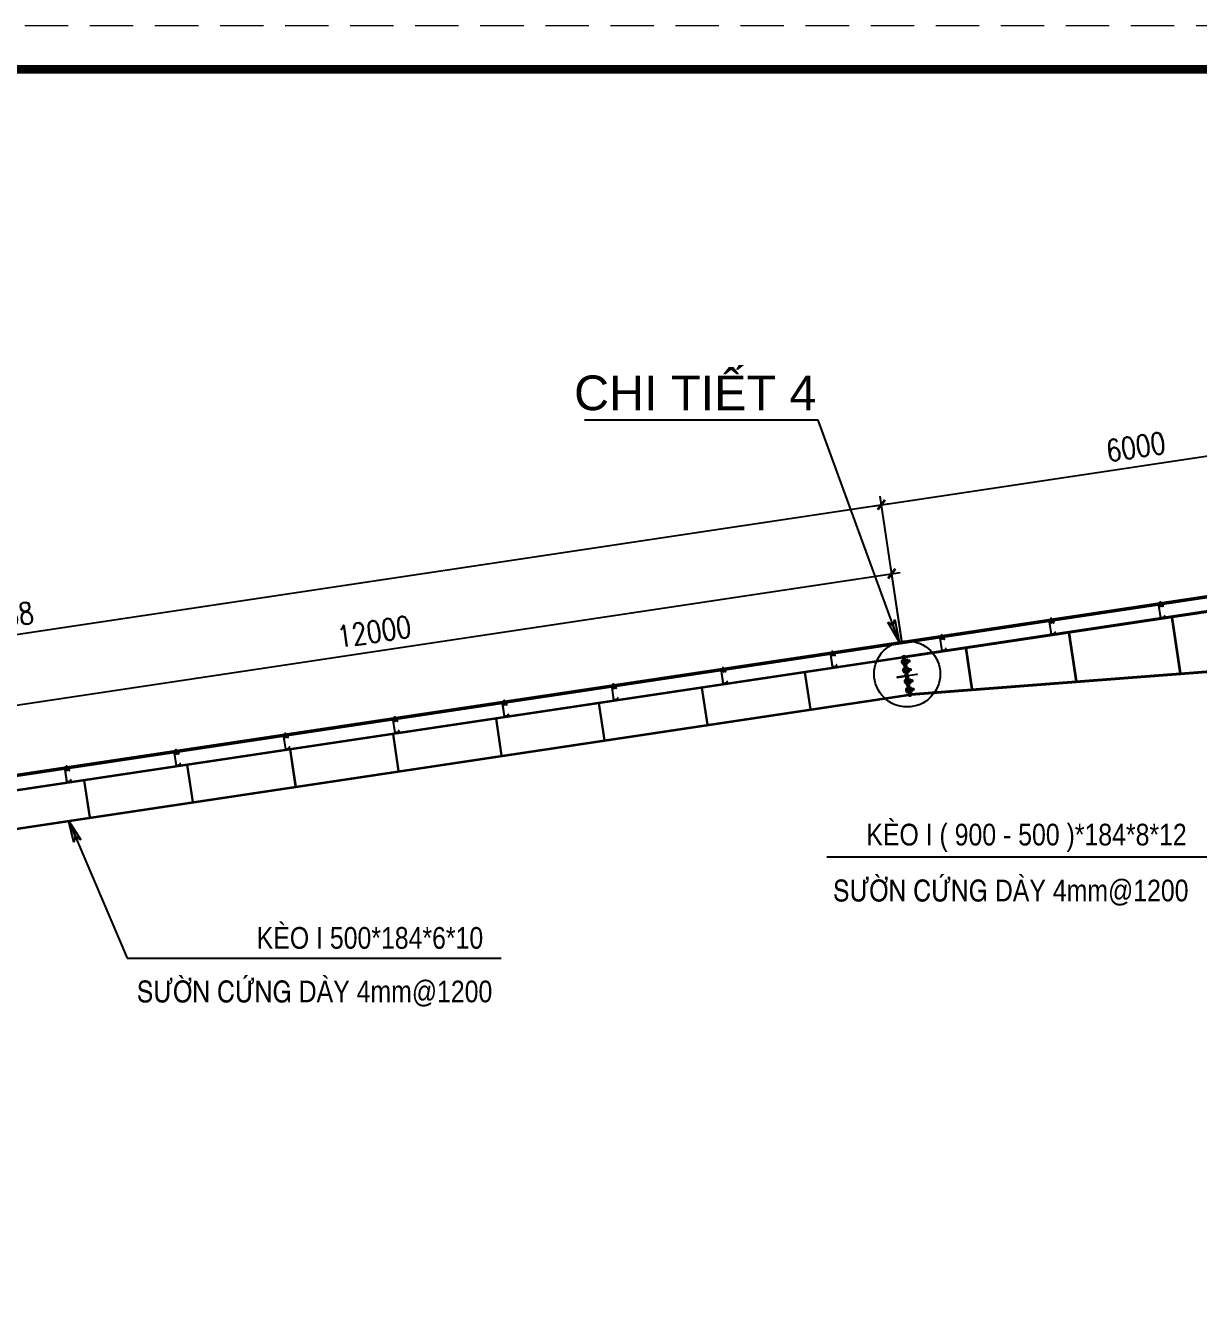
# Model space of a CAD drawing. Header units: inches. Extents: x 651127 to 1529722, y 768575 to 1021311.
# Drawn here: x 1023215 to 1036729, y 876067 to 890941 of the extents above; entities that cross this region are included whole.
import ezdxf
from ezdxf.enums import TextEntityAlignment as Align

# ---------------------------------------------------------------- set-up
doc = ezdxf.new("R2010")
doc.units = ezdxf.units.IN
doc.header["$LTSCALE"] = 1000
doc.header["$MEASUREMENT"] = 0
doc.linetypes.add('CENTER2', pattern=[1.125, 0.75, -0.125, 0.125, -0.125])
doc.linetypes.add('HIDDEN', pattern=[0.375, 0.25, -0.125])
doc.layers.get('DEFPOINTS').update_dxf_attribs({"color": 8, "lineweight": 9})
for name, color, linetype in [('DWGshare.com_1', 7, 'Continuous'), ('DWGshare.com_10', 7, 'Continuous'), ('DWGshare.com_12', 51, 'Continuous'), ('DWGshare.com_14', 7, 'Continuous'), ('DWGshare.com_19', 136, 'Continuous'), ('DWGshare.com_2', 147, 'Continuous'), ('DWGshare.com_32', 253, 'Continuous'), ('DWGshare.com_34', 1, 'Continuous'), ('DWGshare.com_35', 9, 'Continuous'), ('DWGshare.com_39', 143, 'Continuous')]:
    doc.layers.add(name, color=color, linetype=linetype)
doc.layers.add('DWGshare.com_20', color=115, linetype='Continuous', lineweight=20)
doc.styles.add('DWGshare.com_1', font='VHELVCN.TTF')
doc.styles.add('DWGshare.com_4', font='romans.shx', dxfattribs={"width": 0.8})
doc.styles.add('DWGshare.com_6', font='VHELVEN.TTF')
doc.dimstyles.new('DWGshare.com_1', dxfattribs={"dimscale": 100, "dimtxt": 2.5, "dimasz": 1, "dimexe": 1, "dimexo": 1.5, "dimgap": 1, "dimtad": 1, "dimdec": 0, "dimzin": 0, "dimdsep": 46, "dimtxsty": 'DWGshare.com_4', "dimblk": 'DWGshare.com_1', "dimcen": 1.5, "dimdle": 1, "dimclrd": 256, "dimclre": 256, "dimclrt": 7, "dimadec": 0, "dimazin": 0, "dimtfac": 1, "dimtdec": 0, "dimtix": 1, "dimtmove": 2, "dimatfit": 3, "dimfxl": 1, "dimtolj": 1, "dimtzin": 0, "dimarcsym": 0})
doc.dimstyles.new('DWGshare.com_4', dxfattribs={"dimscale": 100, "dimtxt": 2.5, "dimasz": 2, "dimexe": 1, "dimexo": 1.5, "dimgap": 1, "dimtad": 1, "dimdec": 0, "dimlfac": 0.5, "dimzin": 0, "dimdsep": 46, "dimtxsty": 'DWGshare.com_4', "dimblk": 'DWGshare.com_6', "dimcen": 1.5, "dimdle": 1, "dimclrd": 256, "dimclre": 256, "dimclrt": 7, "dimadec": 0, "dimazin": 0, "dimtfac": 1, "dimtdec": 0, "dimtix": 1, "dimtmove": 2, "dimatfit": 3, "dimldrblk": 'DWGshare.com_6', "dimfxl": 1, "dimtolj": 1, "dimtzin": 0, "dimarcsym": 0})

# ---------------------------------------------------------------- blocks, each defined once
blk = doc.blocks.new('DWGshare.com_6')
at = {"linetype": 'CENTER2'}
blk.add_hatch(color=256, dxfattribs=at).paths.add_polyline_path([(-1.296, 0.216), (-1, 0), (-1.296, -0.216), (0, 0)])
blk.add_line((0, 0), (-1, 0), dxfattribs=at)
blk.add_lwpolyline([(-1.296, 0.216), (0, 0), (-1.296, -0.216), (-1, 0), (-1.296, 0.216)], dxfattribs=at)
blk = doc.blocks.new('DWGshare.com_1')
at = {"color": 0, "linetype": 'ByBlock', "const_width": 0.3}
blk.add_lwpolyline([(-0.5, -0.5), (0.5, 0.5)], dxfattribs=at)
blk = doc.blocks.new('*D238')
at = {"layer": 'DEFPOINTS', "color": 0, "transparency": 16777216}
for p in [(1033076, 885420), (1033339, 883671), (1013008, 880621)]:
    blk.add_point(p, dxfattribs=at)
at = {"layer": 'DWGshare.com_2', "lineweight": -2, "transparency": 16777216}
for p, q in [((1033317, 883819), (1033062, 885519)), ((1012647, 882356), (1033175, 885435)), ((1012986, 880769), (1012731, 882470))]:
    blk.add_line(p, q, dxfattribs=at)
at = {"layer": 'DWGshare.com_2', "lineweight": -2, "transparency": 16777216, "xscale": 100, "yscale": 100, "zscale": 100}
for p, rotation in [((1033076, 885420), 8.530765609948356), ((1012746, 882371), 188.5307656099484)]:
    blk.add_blockref('DWGshare.com_1', p, dxfattribs=dict(at, rotation=rotation))
at = {"layer": 'DWGshare.com_2', "color": 7, "transparency": 16777216, "insert": (1022878, 884118), "char_height": 250, "attachment_point": 5, "rotation": 8.5308, "style": 'DWGshare.com_4'}
blk.add_mtext('\\A1;20558', dxfattribs=at)
blk = doc.blocks.new('*D265')
at = {"layer": 'DEFPOINTS', "color": 0, "transparency": 16777216}
for p in [(1039010, 886310), (1039273, 884561), (1033339, 883671)]:
    blk.add_point(p, dxfattribs=at)
at = {"layer": 'DWGshare.com_19', "lineweight": -2, "transparency": 16777216}
for p, q in [((1039250, 884709), (1038995, 886409)), ((1032978, 885405), (1039109, 886325)), ((1033317, 883819), (1033062, 885519))]:
    blk.add_line(p, q, dxfattribs=at)
at = {"layer": 'DWGshare.com_19', "lineweight": -2, "transparency": 16777216, "xscale": 100, "yscale": 100, "zscale": 100}
for p, rotation in [((1039010, 886310), 8.530765609948459), ((1033076, 885420), 188.5307656099484)]:
    blk.add_blockref('DWGshare.com_1', p, dxfattribs=dict(at, rotation=rotation))
at = {"layer": 'DWGshare.com_19', "color": 7, "transparency": 16777216, "insert": (1036010, 886088), "char_height": 250, "attachment_point": 5, "rotation": 8.5308, "style": 'DWGshare.com_4'}
blk.add_mtext('\\A1;6000', dxfattribs=at)
blk = doc.blocks.new('*D264')
at = {"layer": 'DEFPOINTS', "color": 0, "transparency": 16777216}
for p in [(1033196, 884626), (1033337, 883681), (1021449, 882039)]:
    blk.add_point(p, dxfattribs=at)
at = {"layer": 'DWGshare.com_2', "lineweight": -2, "transparency": 16777216}
for p, q in [((1033315, 883829), (1033181, 884725)), ((1021229, 882831), (1033294, 884641)), ((1021427, 882187), (1021314, 882945))]:
    blk.add_line(p, q, dxfattribs=at)
at = {"layer": 'DWGshare.com_2', "lineweight": -2, "transparency": 16777216, "xscale": 100, "yscale": 100, "zscale": 100}
for p, rotation in [((1033196, 884626), 8.53076561066674), ((1021328, 882846), 188.5307656106667)]:
    blk.add_blockref('DWGshare.com_1', p, dxfattribs=dict(at, rotation=rotation))
at = {"layer": 'DWGshare.com_2', "color": 7, "transparency": 16777216, "insert": (1027229, 883958), "char_height": 250, "attachment_point": 5, "rotation": 8.5308, "style": 'DWGshare.com_4'}
blk.add_mtext('\\A1;12000', dxfattribs=at)

msp = doc.modelspace()

# ---------------------------------------------------------------- linework, layer by layer
at = {"layer": 'DEFPOINTS', "linetype": 'HIDDEN', "ltscale": 2}
msp.add_lwpolyline([(1000353.7, 831540.9), (1084453.7, 831540.9), (1084453.7, 890940.9), (1000353.7, 890940.9)], close=True, dxfattribs=at)
at = {"layer": 'DWGshare.com_1', "const_width": 100}
msp.add_lwpolyline([(1002353.7, 832040.9), (1083953.7, 832040.9), (1083953.7, 890440.9), (1002353.7, 890440.9)], close=True, dxfattribs=at)
at = {"layer": 'DWGshare.com_12'}
for p, q in [((1039272.5, 884560.7), (1033352.7, 883672.7)), ((1039272.5, 884548.6), (1033354.5, 883660.9)), ((1036520.3, 883476.8), (1036423.6, 884121.2)), ((1036528.3, 883477.4), (1036431.5, 884122.4)), ((1035320.7, 883384.7), (1035236.9, 883943.2)), ((1035328.7, 883385.4), (1035244.8, 883944.4)), ((1021485.5, 881892.7), (1033325, 883668.6)), ((1021487, 881882.8), (1033326.5, 883658.7)), ((1033323.6, 883678.5), (1033351.3, 883682.6)), ((1033393.3, 883213.7), (1033323.6, 883678.5)), ((1033407.1, 883215.8), (1033337.4, 883680.6)), ((1033421, 883217.8), (1033351.3, 883682.6)), ((1038927.5, 883661.5), (1033417.8, 883238.7)), ((1034121, 883292.7), (1034050.2, 883765.2)), ((1034129, 883293.3), (1034058.1, 883766.4)), ((1038927.5, 883649.5), (1033419.6, 883226.9)), ((1032191.2, 883488.4), (1032255, 883063.2)), ((1032195.2, 883489), (1032259, 883063.8)), ((1021550.8, 881457.5), (1033390.3, 883233.5)), ((1021552.3, 881447.6), (1033391.8, 883223.6)), ((1031004.5, 883310.4), (1031068.3, 882885.2)), ((1031008.5, 883311), (1031072.2, 882885.7)), ((1033393.3, 883213.7), (1033421, 883217.8)), ((1029817.8, 883132.4), (1029881.6, 882707.1)), ((1029821.7, 883133), (1029885.5, 882707.7)), ((1028631.1, 882954.4), (1028694.8, 882529.1)), ((1028635, 882955), (1028698.8, 882529.7)), ((1027444.3, 882776.4), (1027508.1, 882351.1)), ((1027448.3, 882777), (1027512.1, 882351.7)), ((1026257.6, 882598.4), (1026321.4, 882173.1)), ((1026261.6, 882599), (1026325.4, 882173.7)), ((1025070.9, 882420.4), (1025134.7, 881995.1)), ((1025074.8, 882420.9), (1025138.6, 881995.7)), ((1023884.2, 882242.3), (1023948, 881817.1)), ((1023888.1, 882242.9), (1023951.9, 881817.7))]:
    msp.add_line(p, q, dxfattribs=at)
for points in [[(1033358, 883449), (1033259.1, 883434.2), (1033260, 883428.3), (1033358.9, 883443.1)], [(1033385.7, 883453.2), (1033484.6, 883468), (1033485.4, 883462.1), (1033386.6, 883447.3)]]:
    msp.add_lwpolyline(points, close=True, dxfattribs=at)
at = {"layer": 'DWGshare.com_20'}
for p, q in [((1033413, 883621.1), (1033300.5, 883604.2)), ((1033315.6, 883587.7), (1033310, 883624.4)), ((1033314.6, 883630.6), (1033328.2, 883632.7)), ((1033427.8, 883522.2), (1033315.3, 883505.3)), ((1033375.6, 883627.6), (1033316.4, 883618.8)), ((1033379.2, 883603.9), (1033320, 883595)), ((1033335.3, 883585.2), (1033321.8, 883583.2)), ((1033330.4, 883488.8), (1033324.9, 883525.5)), ((1033329.5, 883639), (1033327.3, 883638.7)), ((1033327.3, 883638.7), (1033336.2, 883579.2)), ((1033338.4, 883579.5), (1033329.5, 883639)), ((1033329.5, 883531.7), (1033343.1, 883533.8)), ((1033390.4, 883528.7), (1033331.2, 883519.9)), ((1033338.4, 883579.5), (1033336.2, 883579.2)), ((1033344.3, 883540.1), (1033342.2, 883539.8)), ((1033342.2, 883539.8), (1033351.1, 883480.3)), ((1033353.2, 883480.6), (1033344.3, 883540.1)), ((1033357.2, 883643.2), (1033359.3, 883643.5)), ((1033366.1, 883583.7), (1033357.2, 883643.2)), ((1033359.3, 883643.5), (1033368.3, 883584)), ((1033360.2, 883637.5), (1033373.8, 883639.5)), ((1033366.1, 883583.7), (1033368.3, 883584)), ((1033367.4, 883590), (1033380.9, 883592)), ((1033372, 883544.3), (1033374.2, 883544.6)), ((1033380.9, 883484.8), (1033372, 883544.3)), ((1033374.2, 883544.6), (1033383.1, 883485.1)), ((1033375.1, 883538.6), (1033388.7, 883540.6)), ((1033380, 883634.9), (1033385.5, 883598.2)), ((1033400, 883631.3), (1033381, 883628.4)), ((1033403.5, 883607.6), (1033384.6, 883604.7)), ((1033385.5, 883629.1), (1033389.1, 883605.4)), ((1033391.4, 883630), (1033395, 883606.3)), ((1033394.9, 883536), (1033400.4, 883499.3)), ((1033414.8, 883532.4), (1033395.8, 883529.6)), ((1033396, 883630.7), (1033399.6, 883607)), ((1033418.4, 883508.7), (1033399.4, 883505.8)), ((1033400, 883631.3), (1033403.5, 883607.6)), ((1033400.3, 883530.2), (1033403.9, 883506.5)), ((1033406.3, 883531.1), (1033409.8, 883507.4)), ((1033410.9, 883531.8), (1033414.4, 883508.1)), ((1033414.8, 883532.4), (1033418.4, 883508.7)), ((1033447.1, 883393.7), (1033334.6, 883376.8)), ((1033394, 883505), (1033334.8, 883496.1)), ((1033350.2, 883486.3), (1033336.6, 883484.3)), ((1033349.7, 883360.3), (1033344.2, 883397)), ((1033348.8, 883403.2), (1033362.3, 883405.2)), ((1033409.7, 883400.2), (1033350.5, 883391.3)), ((1033353.2, 883480.6), (1033351.1, 883480.3)), ((1033413.3, 883376.4), (1033354.1, 883367.6)), ((1033363.6, 883411.5), (1033361.4, 883411.2)), ((1033361.4, 883411.2), (1033370.4, 883351.7)), ((1033372.5, 883352), (1033363.6, 883411.5)), ((1033380.9, 883484.8), (1033383.1, 883485.1)), ((1033382.2, 883491.1), (1033395.8, 883493.1)), ((1033391.3, 883415.7), (1033393.4, 883416)), ((1033400.2, 883356.2), (1033391.3, 883415.7)), ((1033393.4, 883416), (1033402.4, 883356.5)), ((1033394.4, 883410), (1033407.9, 883412)), ((1033401.5, 883362.5), (1033415.1, 883364.6)), ((1033414.1, 883407.5), (1033419.6, 883370.8)), ((1033434.1, 883403.8), (1033415.1, 883401)), ((1033437.7, 883380.1), (1033418.7, 883377.3)), ((1033419.6, 883401.7), (1033423.2, 883377.9)), ((1033425.6, 883402.6), (1033429.1, 883378.8)), ((1033430.1, 883403.2), (1033433.7, 883379.5)), ((1033434.1, 883403.8), (1033437.7, 883380.1)), ((1033461.9, 883294.8), (1033349.4, 883277.9)), ((1033369.5, 883357.7), (1033355.9, 883355.7)), ((1033364.5, 883261.4), (1033359, 883298.1)), ((1033363.6, 883304.3), (1033377.2, 883306.3)), ((1033424.6, 883301.3), (1033365.4, 883292.4)), ((1033428.1, 883277.6), (1033368.9, 883268.7)), ((1033372.5, 883352), (1033370.4, 883351.7)), ((1033384.3, 883258.8), (1033370.7, 883256.8)), ((1033378.4, 883312.7), (1033376.3, 883312.3)), ((1033376.3, 883312.3), (1033385.2, 883252.8)), ((1033387.4, 883253.2), (1033378.4, 883312.7)), ((1033387.4, 883253.2), (1033385.2, 883252.8)), ((1033400.2, 883356.2), (1033402.4, 883356.5)), ((1033406.1, 883316.8), (1033408.3, 883317.1)), ((1033415, 883257.3), (1033406.1, 883316.8)), ((1033408.3, 883317.1), (1033417.2, 883257.6)), ((1033409.2, 883311.1), (1033422.8, 883313.2)), ((1033415, 883257.3), (1033417.2, 883257.6)), ((1033416.3, 883263.6), (1033429.9, 883265.7)), ((1033429, 883308.6), (1033434.5, 883271.9)), ((1033448.9, 883304.9), (1033430, 883302.1)), ((1033452.5, 883281.2), (1033433.5, 883278.4)), ((1033434.4, 883302.8), (1033438, 883279)), ((1033440.4, 883303.7), (1033444, 883279.9)), ((1033445, 883304.4), (1033448.5, 883280.6)), ((1033448.9, 883304.9), (1033452.5, 883281.2))]:
    msp.add_line(p, q, dxfattribs=at)
for centre, start, end in [((1033315.4, 883625.2), 98.53077, 188.53077), ((1033315.6, 883624.2), 188.53077, 278.53077), ((1033317.2, 883613.4), 98.53077, 188.53077), ((1033319.2, 883600.4), 188.53077, 278.53077), ((1033320.8, 883589.6), 98.53077, 188.53077), ((1033320.9, 883588.6), 188.53077, 278.53077), ((1033330.3, 883526.3), 98.53077, 188.53077), ((1033330.4, 883525.3), 188.53077, 278.53077), ((1033332.1, 883514.5), 98.53077, 188.53077), ((1033374.6, 883634.1), 8.53077, 98.53077), ((1033374.8, 883633), 278.53077, 8.53077), ((1033376.4, 883622.2), 8.53077, 98.53077), ((1033378.4, 883609.3), 278.53077, 8.53077), ((1033380, 883598.5), 8.53077, 98.53077), ((1033380.1, 883597.4), 278.53077, 8.53077), ((1033389.5, 883535.2), 8.53077, 98.53077), ((1033389.6, 883534.1), 278.53077, 8.53077), ((1033391.2, 883523.3), 8.53077, 98.53077), ((1033393.2, 883510.4), 278.53077, 8.53077), ((1033334, 883501.5), 188.53077, 278.53077), ((1033335.6, 883490.7), 98.53077, 188.53077), ((1033335.8, 883489.7), 188.53077, 278.53077), ((1033349.6, 883397.8), 98.53077, 188.53077), ((1033349.7, 883396.7), 188.53077, 278.53077), ((1033351.3, 883385.9), 98.53077, 188.53077), ((1033353.3, 883373), 188.53077, 278.53077), ((1033354.9, 883362.2), 98.53077, 188.53077), ((1033355.1, 883361.1), 188.53077, 278.53077), ((1033394.8, 883499.6), 8.53077, 98.53077), ((1033395, 883498.5), 278.53077, 8.53077), ((1033408.8, 883406.7), 8.53077, 98.53077), ((1033408.9, 883405.6), 278.53077, 8.53077), ((1033410.5, 883394.8), 8.53077, 98.53077), ((1033412.5, 883381.8), 278.53077, 8.53077), ((1033414.1, 883371.1), 8.53077, 98.53077), ((1033414.3, 883370), 278.53077, 8.53077), ((1033364.4, 883298.9), 98.53077, 188.53077), ((1033364.6, 883297.8), 188.53077, 278.53077), ((1033366.2, 883287), 98.53077, 188.53077), ((1033368.1, 883274.1), 188.53077, 278.53077), ((1033369.7, 883263.3), 98.53077, 188.53077), ((1033369.9, 883262.2), 188.53077, 278.53077), ((1033423.6, 883307.8), 8.53077, 98.53077), ((1033423.7, 883306.7), 278.53077, 8.53077), ((1033425.4, 883295.9), 8.53077, 98.53077), ((1033427.3, 883282.9), 278.53077, 8.53077), ((1033428.9, 883272.2), 8.53077, 98.53077), ((1033429.1, 883271.1), 278.53077, 8.53077)]:
    msp.add_arc(centre, 5.45, start, end, dxfattribs=at)
at = {"layer": 'DWGshare.com_32', "ltscale": 0.9}
for points in [[(1036338.8, 884140.9), (1036341.4, 884124.1), (1036297.8, 884117.5), (1036276.5, 884260), (1036320, 884266.5), (1036322.5, 884249.7), (1036325.5, 884250.1), (1036322.5, 884269.9), (1036273.1, 884262.5), (1036295.3, 884114.1), (1036344.8, 884121.5), (1036341.8, 884141.3)], [(1035077.9, 883951.7), (1035080.5, 883934.9), (1035036.9, 883928.4), (1035015.6, 884070.8), (1035059.1, 884077.3), (1035061.6, 884060.5), (1035064.6, 884061), (1035061.6, 884080.8), (1035012.2, 884073.3), (1035034.4, 883925), (1035083.9, 883932.4), (1035080.9, 883952.2)], [(1033817, 883762.6), (1033819.6, 883745.8), (1033776.1, 883739.3), (1033754.7, 883881.7), (1033798.2, 883888.2), (1033800.7, 883871.4), (1033803.7, 883871.8), (1033800.7, 883891.6), (1033751.3, 883884.2), (1033773.5, 883735.9), (1033823, 883743.3), (1033820, 883763.1)], [(1032556.1, 883573.5), (1032558.7, 883556.7), (1032515.2, 883550.1), (1032493.8, 883692.5), (1032537.3, 883699.1), (1032539.8, 883682.3), (1032542.8, 883682.7), (1032539.8, 883702.5), (1032490.4, 883695.1), (1032512.6, 883546.7), (1032562.1, 883554.1), (1032559.1, 883573.9)], [(1031295.3, 883384.3), (1031297.8, 883367.5), (1031254.3, 883361), (1031232.9, 883503.4), (1031276.4, 883509.9), (1031278.9, 883493.1), (1031281.9, 883493.6), (1031278.9, 883513.4), (1031229.5, 883505.9), (1031251.7, 883357.6), (1031301.2, 883365), (1031298.2, 883384.8)], [(1030034.4, 883195.2), (1030036.9, 883178.4), (1029993.4, 883171.9), (1029972, 883314.3), (1030015.5, 883320.8), (1030018, 883304), (1030021, 883304.4), (1030018, 883324.2), (1029968.6, 883316.8), (1029990.8, 883168.5), (1030040.3, 883175.9), (1030037.3, 883195.7)], [(1028773.5, 883006.1), (1028776, 882989.3), (1028732.5, 882982.7), (1028711.1, 883125.1), (1028754.6, 883131.7), (1028757.1, 883114.9), (1028760.1, 883115.3), (1028757.1, 883135.1), (1028707.7, 883127.7), (1028730, 882979.3), (1028779.4, 882986.7), (1028776.4, 883006.5)], [(1027512.6, 882816.9), (1027515.1, 882800.1), (1027471.6, 882793.6), (1027450.2, 882936), (1027493.7, 882942.5), (1027496.3, 882925.7), (1027499.2, 882926.2), (1027496.3, 882946), (1027446.8, 882938.5), (1027469.1, 882790.2), (1027518.5, 882797.6), (1027515.5, 882817.4)], [(1026251.7, 882627.8), (1026254.2, 882611), (1026210.7, 882604.5), (1026189.3, 882746.9), (1026232.8, 882753.4), (1026235.4, 882736.6), (1026238.3, 882737), (1026235.4, 882756.8), (1026185.9, 882749.4), (1026208.2, 882601.1), (1026257.6, 882608.5), (1026254.6, 882628.3)], [(1024990.8, 882438.7), (1024993.3, 882421.9), (1024949.8, 882415.3), (1024928.4, 882557.7), (1024971.9, 882564.3), (1024974.5, 882547.5), (1024977.4, 882547.9), (1024974.5, 882567.7), (1024925, 882560.3), (1024947.3, 882411.9), (1024996.7, 882419.3), (1024993.8, 882439.1)], [(1023729.9, 882249.5), (1023732.4, 882232.7), (1023688.9, 882226.2), (1023667.5, 882368.6), (1023711.1, 882375.1), (1023713.6, 882358.3), (1023716.5, 882358.8), (1023713.6, 882378.5), (1023664.1, 882371.1), (1023686.4, 882222.8), (1023735.8, 882230.2), (1023732.9, 882250)]]:
    msp.add_lwpolyline(points, close=True, dxfattribs=at)
at = {"layer": 'DWGshare.com_34', "ltscale": 100}
msp.add_circle((1033373.9, 883469.7), 380.7, dxfattribs=at)
at = {"layer": 'DWGshare.com_35'}
for p, q in [((1036287.7, 884291), (1036287, 884295.6)), ((1036300.9, 884293), (1036287, 884290.9)), ((1036287.1, 884290.1), (1036287, 884290.9)), ((1036301, 884292.2), (1036287.1, 884290.1)), ((1036288.5, 884296.6), (1036297.7, 884298)), ((1036299.4, 884291.7), (1036288.7, 884290.1)), ((1036288.7, 884290.4), (1036288.7, 884290.1)), ((1036290.3, 884296.1), (1036291, 884291.5)), ((1036302.8, 884263.4), (1036294.1, 884260.5)), ((1036294.1, 884262.4), (1036294.6, 884262.1)), ((1036294.1, 884260.5), (1036294.7, 884261.3)), ((1036294.1, 884260.5), (1036294.9, 884259.9)), ((1036303.1, 884261.2), (1036294.4, 884258.3)), ((1036294.4, 884258.3), (1036295, 884259.1)), ((1036294.4, 884258.3), (1036295.2, 884257.6)), ((1036294.6, 884262.1), (1036294.7, 884261.3)), ((1036300.2, 884263.4), (1036294.7, 884261.3)), ((1036302.2, 884262.6), (1036294.9, 884259.9)), ((1036294.9, 884259.9), (1036295, 884259.1)), ((1036302.3, 884261.8), (1036295, 884259.1)), ((1036302.5, 884260.4), (1036295.2, 884257.6)), ((1036295.2, 884257.6), (1036296.6, 884248.7)), ((1036296.2, 884297), (1036296.9, 884292.3)), ((1036299.4, 884292), (1036299.4, 884291.7)), ((1036299.5, 884297.5), (1036300.2, 884292.8)), ((1036300.9, 884293), (1036301, 884292.2)), ((1036301.5, 884258.4), (1036300.9, 884245.5)), ((1036301.5, 884258.4), (1036302.6, 884259.3)), ((1036303.1, 884258.9), (1036301.5, 884258.4)), ((1036301.5, 884258.4), (1036302.9, 884249.6)), ((1036301.5, 884258.4), (1036302.8, 884258.4)), ((1036302.8, 884263.4), (1036302.2, 884262.6)), ((1036302.2, 884262.6), (1036302.3, 884261.8)), ((1036303.1, 884261.2), (1036302.3, 884261.8)), ((1036302.8, 884263.4), (1036302.4, 884263.7)), ((1036303.1, 884261.2), (1036302.5, 884260.4)), ((1036302.5, 884260.4), (1036302.6, 884259.3)), ((1036303.1, 884258.9), (1036302.6, 884259.3)), ((1036303.1, 884258.9), (1036302.8, 884258.4)), ((1036302.8, 884258.4), (1036304.1, 884249.8)), ((1035026.8, 884101.8), (1035026.1, 884106.5)), ((1035040, 884103.8), (1035026.1, 884101.7)), ((1035040.1, 884103.1), (1035026.2, 884101)), ((1035027.7, 884107.5), (1035036.8, 884108.8)), ((1035029.4, 884107), (1035030.1, 884102.3)), ((1035035.3, 884107.9), (1035036, 884103.2)), ((1035038.5, 884102.8), (1035038.5, 884102.6)), ((1035038.6, 884108.4), (1035039.3, 884103.7)), ((1035040, 884103.8), (1035040.1, 884103.1)), ((1036296.6, 884248.7), (1036300.9, 884245.5)), ((1036304.1, 884249.8), (1036300.9, 884245.5)), ((1036302.9, 884249.6), (1036300.9, 884245.5)), ((1036304.1, 884249.8), (1036302.9, 884249.6)), ((1035026.2, 884101), (1035026.1, 884101.7)), ((1035038.5, 884102.6), (1035027.8, 884101)), ((1035027.8, 884101.2), (1035027.8, 884101)), ((1035041.9, 884074.3), (1035033.2, 884071.3)), ((1035033.2, 884073.3), (1035033.7, 884073)), ((1035033.2, 884071.3), (1035033.8, 884072.2)), ((1035033.2, 884071.3), (1035034, 884070.7)), ((1035042.2, 884072), (1035033.5, 884069.1)), ((1035033.5, 884069.1), (1035034.1, 884069.9)), ((1035033.5, 884069.1), (1035034.4, 884068.5)), ((1035033.7, 884073), (1035033.8, 884072.2)), ((1035039.3, 884074.2), (1035033.8, 884072.2)), ((1035041.3, 884073.4), (1035034, 884070.7)), ((1035034, 884070.7), (1035034.1, 884069.9)), ((1035041.4, 884072.6), (1035034.1, 884069.9)), ((1035041.6, 884071.2), (1035034.4, 884068.5)), ((1035034.4, 884068.5), (1035035.7, 884059.5)), ((1035035.7, 884059.5), (1035040, 884056.4)), ((1035040.7, 884069.3), (1035040, 884056.4)), ((1035043.2, 884060.6), (1035040, 884056.4)), ((1035042, 884060.5), (1035040, 884056.4)), ((1035040.7, 884069.3), (1035041.7, 884070.2)), ((1035042.2, 884069.8), (1035040.7, 884069.3)), ((1035040.7, 884069.3), (1035042, 884060.5)), ((1035040.7, 884069.3), (1035041.9, 884069.3)), ((1035041.9, 884074.3), (1035041.3, 884073.4)), ((1035041.3, 884073.4), (1035041.4, 884072.6)), ((1035042.2, 884072), (1035041.4, 884072.6)), ((1035041.9, 884074.3), (1035041.5, 884074.6)), ((1035042.2, 884072), (1035041.6, 884071.2)), ((1035041.6, 884071.2), (1035041.7, 884070.2)), ((1035042.2, 884069.8), (1035041.7, 884070.2)), ((1035042.2, 884069.8), (1035041.9, 884069.3)), ((1035041.9, 884069.3), (1035043.2, 884060.6)), ((1035043.2, 884060.6), (1035042, 884060.5)), ((1033765.9, 883912.7), (1033765.2, 883917.4)), ((1033779.1, 883914.7), (1033765.2, 883912.6)), ((1033765.3, 883911.8), (1033765.2, 883912.6)), ((1033779.2, 883913.9), (1033765.3, 883911.8)), ((1033766.8, 883918.3), (1033775.9, 883919.7)), ((1033777.6, 883913.4), (1033766.9, 883911.8)), ((1033766.9, 883912.1), (1033766.9, 883911.8)), ((1033768.5, 883917.9), (1033769.2, 883913.2)), ((1033781, 883885.1), (1033772.3, 883882.2)), ((1033772.3, 883884.2), (1033772.8, 883883.8)), ((1033772.3, 883882.2), (1033772.9, 883883)), ((1033772.3, 883882.2), (1033773.1, 883881.6)), ((1033781.3, 883882.9), (1033772.6, 883880)), ((1033772.6, 883880), (1033773.2, 883880.8)), ((1033772.6, 883880), (1033773.5, 883879.4)), ((1033772.8, 883883.8), (1033772.9, 883883)), ((1033778.4, 883885.1), (1033772.9, 883883)), ((1033780.4, 883884.3), (1033773.1, 883881.6)), ((1033773.1, 883881.6), (1033773.2, 883880.8)), ((1033780.5, 883883.5), (1033773.2, 883880.8)), ((1033780.7, 883882.1), (1033773.5, 883879.4)), ((1033773.5, 883879.4), (1033774.8, 883870.4)), ((1033774.4, 883918.7), (1033775.1, 883914.1)), ((1033774.8, 883870.4), (1033779.1, 883867.2)), ((1033777.6, 883913.7), (1033777.6, 883913.4)), ((1033777.7, 883919.2), (1033778.4, 883914.6)), ((1033779.1, 883914.7), (1033779.2, 883913.9)), ((1033779.8, 883880.1), (1033779.1, 883867.2)), ((1033782.3, 883871.5), (1033779.1, 883867.2)), ((1033781.1, 883871.3), (1033779.1, 883867.2)), ((1033779.8, 883880.1), (1033780.9, 883881)), ((1033781.3, 883880.7), (1033779.8, 883880.1)), ((1033779.8, 883880.1), (1033781, 883880.2)), ((1033779.8, 883880.1), (1033781.1, 883871.3)), ((1033781, 883885.1), (1033780.4, 883884.3)), ((1033780.4, 883884.3), (1033780.5, 883883.5)), ((1033781.3, 883882.9), (1033780.5, 883883.5)), ((1033781, 883885.1), (1033780.6, 883885.4)), ((1033781.3, 883882.9), (1033780.7, 883882.1)), ((1033780.7, 883882.1), (1033780.9, 883881)), ((1033781.3, 883880.7), (1033780.9, 883881)), ((1033781.3, 883880.7), (1033781, 883880.2)), ((1033781, 883880.2), (1033782.3, 883871.5)), ((1033782.3, 883871.5), (1033781.1, 883871.3)), ((1032505, 883723.6), (1032504.3, 883728.2)), ((1032518.2, 883725.5), (1032504.3, 883723.5)), ((1032504.4, 883722.7), (1032504.3, 883723.5)), ((1032518.3, 883724.8), (1032504.4, 883722.7)), ((1032505.9, 883729.2), (1032515, 883730.6)), ((1032506, 883723), (1032506.1, 883722.7)), ((1032516.7, 883724.3), (1032506.1, 883722.7)), ((1032507.6, 883728.7), (1032508.3, 883724.1)), ((1032520.1, 883696), (1032511.4, 883693.1)), ((1032511.4, 883695), (1032511.9, 883694.7)), ((1032511.4, 883693.1), (1032512, 883693.9)), ((1032511.4, 883693.1), (1032512.2, 883692.5)), ((1032520.4, 883693.8), (1032511.7, 883690.9)), ((1032511.7, 883690.9), (1032512.4, 883691.7)), ((1032511.7, 883690.9), (1032512.6, 883690.2)), ((1032511.9, 883694.7), (1032512, 883693.9)), ((1032517.5, 883696), (1032512, 883693.9)), ((1032519.5, 883695.2), (1032512.2, 883692.5)), ((1032512.2, 883692.5), (1032512.4, 883691.7)), ((1032519.6, 883694.4), (1032512.4, 883691.7)), ((1032519.8, 883693), (1032512.6, 883690.2)), ((1032512.6, 883690.2), (1032513.9, 883681.3)), ((1032513.5, 883729.6), (1032514.2, 883724.9)), ((1032513.9, 883681.3), (1032518.2, 883678.1)), ((1032516.7, 883724.6), (1032516.7, 883724.3)), ((1032516.8, 883730.1), (1032517.5, 883725.4)), ((1032518.2, 883725.5), (1032518.3, 883724.8)), ((1032518.9, 883691), (1032518.2, 883678.1)), ((1032521.4, 883682.4), (1032518.2, 883678.1)), ((1032520.2, 883682.2), (1032518.2, 883678.1)), ((1032518.9, 883691), (1032520, 883691.9)), ((1032520.5, 883691.5), (1032518.9, 883691)), ((1032518.9, 883691), (1032520.2, 883682.2)), ((1032518.9, 883691), (1032520.1, 883691)), ((1032520.1, 883696), (1032519.5, 883695.2)), ((1032519.5, 883695.2), (1032519.6, 883694.4)), ((1032520.4, 883693.8), (1032519.6, 883694.4)), ((1032520.1, 883696), (1032519.7, 883696.3)), ((1032520.4, 883693.8), (1032519.8, 883693)), ((1032519.8, 883693), (1032520, 883691.9)), ((1032520.5, 883691.5), (1032520, 883691.9)), ((1032520.5, 883691.5), (1032520.1, 883691)), ((1032520.1, 883691), (1032521.4, 883682.4)), ((1032521.4, 883682.4), (1032520.2, 883682.2)), ((1031244.1, 883534.4), (1031243.4, 883539.1)), ((1031257.3, 883536.4), (1031243.4, 883534.3)), ((1031243.5, 883533.6), (1031243.4, 883534.3)), ((1031257.4, 883535.7), (1031243.5, 883533.6)), ((1031245, 883540), (1031254.1, 883541.4)), ((1031245.1, 883533.8), (1031245.2, 883533.6)), ((1031255.9, 883535.2), (1031245.2, 883533.6)), ((1031246.7, 883539.6), (1031247.4, 883534.9)), ((1031252.6, 883540.5), (1031253.3, 883535.8)), ((1031255.8, 883535.4), (1031255.9, 883535.2)), ((1031255.9, 883541), (1031256.6, 883536.3)), ((1031257.3, 883536.4), (1031257.4, 883535.7)), ((1031259.2, 883506.9), (1031250.5, 883503.9)), ((1031250.5, 883505.9), (1031251, 883505.6)), ((1031250.5, 883503.9), (1031251.1, 883504.8)), ((1031250.5, 883503.9), (1031251.3, 883503.3)), ((1031259.5, 883504.6), (1031250.9, 883501.7)), ((1031250.9, 883501.7), (1031251.5, 883502.5)), ((1031250.9, 883501.7), (1031251.7, 883501.1)), ((1031251, 883505.6), (1031251.1, 883504.8)), ((1031256.6, 883506.8), (1031251.1, 883504.8)), ((1031258.6, 883506), (1031251.3, 883503.3)), ((1031251.3, 883503.3), (1031251.5, 883502.5)), ((1031258.7, 883505.2), (1031251.5, 883502.5)), ((1031258.9, 883503.8), (1031251.7, 883501.1)), ((1031251.7, 883501.1), (1031253, 883492.1)), ((1031253, 883492.1), (1031257.3, 883488.9)), ((1031258, 883501.9), (1031257.3, 883488.9)), ((1031260.5, 883493.2), (1031257.3, 883488.9)), ((1031259.3, 883493.1), (1031257.3, 883488.9)), ((1031258, 883501.9), (1031259.1, 883502.8)), ((1031259.6, 883502.4), (1031258, 883501.9)), ((1031258, 883501.9), (1031259.3, 883493.1)), ((1031258, 883501.9), (1031259.2, 883501.9)), ((1031259.2, 883506.9), (1031258.6, 883506)), ((1031258.6, 883506), (1031258.7, 883505.2)), ((1031259.5, 883504.6), (1031258.7, 883505.2)), ((1031259.2, 883506.9), (1031258.8, 883507.2)), ((1031259.5, 883504.6), (1031258.9, 883503.8)), ((1031258.9, 883503.8), (1031259.1, 883502.8)), ((1031259.6, 883502.4), (1031259.1, 883502.8)), ((1031259.6, 883502.4), (1031259.2, 883501.9)), ((1031259.2, 883501.9), (1031260.5, 883493.2)), ((1031260.5, 883493.2), (1031259.3, 883493.1)), ((1029983.2, 883345.3), (1029982.5, 883350)), ((1029996.4, 883347.3), (1029982.5, 883345.2)), ((1029982.6, 883344.4), (1029982.5, 883345.2)), ((1029996.5, 883346.5), (1029982.6, 883344.4)), ((1029984.1, 883350.9), (1029993.2, 883352.3)), ((1029984.2, 883344.7), (1029984.3, 883344.4)), ((1029995, 883346), (1029984.3, 883344.4)), ((1029985.8, 883350.5), (1029986.5, 883345.8)), ((1029998.3, 883317.7), (1029989.6, 883314.8)), ((1029989.6, 883316.8), (1029990.1, 883316.4)), ((1029989.6, 883314.8), (1029990.2, 883315.6)), ((1029989.6, 883314.8), (1029990.4, 883314.2)), ((1029998.6, 883315.5), (1029990, 883312.6)), ((1029990, 883312.6), (1029990.6, 883313.4)), ((1029990, 883312.6), (1029990.8, 883312)), ((1029990.1, 883316.4), (1029990.2, 883315.6)), ((1029995.7, 883317.7), (1029990.2, 883315.6)), ((1029997.7, 883316.9), (1029990.4, 883314.2)), ((1029990.4, 883314.2), (1029990.6, 883313.4)), ((1029997.8, 883316.1), (1029990.6, 883313.4)), ((1029998, 883314.7), (1029990.8, 883312)), ((1029990.8, 883312), (1029992.1, 883303)), ((1029991.7, 883351.3), (1029992.4, 883346.7)), ((1029992.1, 883303), (1029996.4, 883299.8)), ((1029994.9, 883346.3), (1029995, 883346)), ((1029995, 883351.8), (1029995.7, 883347.2)), ((1029996.4, 883347.3), (1029996.5, 883346.5)), ((1029997.1, 883312.7), (1029996.4, 883299.8)), ((1029999.6, 883304.1), (1029996.4, 883299.8)), ((1029998.4, 883303.9), (1029996.4, 883299.8)), ((1029997.1, 883312.7), (1029998.2, 883313.6)), ((1029998.7, 883313.3), (1029997.1, 883312.7)), ((1029997.1, 883312.7), (1029998.3, 883312.8)), ((1029997.1, 883312.7), (1029998.4, 883303.9)), ((1029998.3, 883317.7), (1029997.7, 883316.9)), ((1029997.7, 883316.9), (1029997.8, 883316.1)), ((1029998.6, 883315.5), (1029997.8, 883316.1)), ((1029998.3, 883317.7), (1029997.9, 883318)), ((1029998.6, 883315.5), (1029998, 883314.7)), ((1029998, 883314.7), (1029998.2, 883313.6)), ((1029998.7, 883313.3), (1029998.2, 883313.6)), ((1029998.7, 883313.3), (1029998.3, 883312.8)), ((1029998.3, 883312.8), (1029999.6, 883304.1)), ((1029999.6, 883304.1), (1029998.4, 883303.9)), ((1028722.3, 883156.2), (1028721.6, 883160.8)), ((1028735.5, 883158.1), (1028721.6, 883156.1)), ((1028721.7, 883155.3), (1028721.6, 883156.1)), ((1028735.7, 883157.4), (1028721.7, 883155.3)), ((1028723.2, 883161.8), (1028732.3, 883163.2)), ((1028723.3, 883155.6), (1028723.4, 883155.3)), ((1028734.1, 883156.9), (1028723.4, 883155.3)), ((1028724.9, 883161.3), (1028725.6, 883156.7)), ((1028737.4, 883128.6), (1028728.7, 883125.7)), ((1028728.7, 883127.6), (1028729.2, 883127.3)), ((1028728.7, 883125.7), (1028729.3, 883126.5)), ((1028728.7, 883125.7), (1028729.6, 883125.1)), ((1028737.7, 883126.4), (1028729.1, 883123.5)), ((1028729.1, 883123.5), (1028729.7, 883124.3)), ((1028729.1, 883123.5), (1028729.9, 883122.8)), ((1028729.2, 883127.3), (1028729.3, 883126.5)), ((1028734.9, 883128.6), (1028729.3, 883126.5)), ((1028736.8, 883127.8), (1028729.6, 883125.1)), ((1028729.6, 883125.1), (1028729.7, 883124.3)), ((1028736.9, 883127), (1028729.7, 883124.3)), ((1028737.1, 883125.6), (1028729.9, 883122.8)), ((1028729.9, 883122.8), (1028731.2, 883113.9)), ((1028730.8, 883162.2), (1028731.5, 883157.5)), ((1028731.2, 883113.9), (1028735.5, 883110.7)), ((1028734, 883157.2), (1028734.1, 883156.9)), ((1028734.1, 883162.7), (1028734.8, 883158)), ((1028735.5, 883158.1), (1028735.7, 883157.4)), ((1028736.2, 883123.6), (1028735.5, 883110.7)), ((1028738.7, 883115), (1028735.5, 883110.7)), ((1028737.5, 883114.8), (1028735.5, 883110.7)), ((1028736.2, 883123.6), (1028737.3, 883124.5)), ((1028737.8, 883124.1), (1028736.2, 883123.6)), ((1028736.2, 883123.6), (1028737.5, 883114.8)), ((1028736.2, 883123.6), (1028737.4, 883123.6)), ((1028737.4, 883128.6), (1028736.8, 883127.8)), ((1028736.8, 883127.8), (1028736.9, 883127)), ((1028737.7, 883126.4), (1028736.9, 883127)), ((1028737.4, 883128.6), (1028737, 883128.9)), ((1028737.7, 883126.4), (1028737.1, 883125.6)), ((1028737.1, 883125.6), (1028737.3, 883124.5)), ((1028737.8, 883124.1), (1028737.3, 883124.5)), ((1028737.8, 883124.1), (1028737.4, 883123.6)), ((1028737.4, 883123.6), (1028738.7, 883115)), ((1028738.7, 883115), (1028737.5, 883114.8)), ((1027461.4, 882967), (1027460.7, 882971.7)), ((1027474.6, 882969), (1027460.7, 882966.9)), ((1027460.8, 882966.2), (1027460.7, 882966.9)), ((1027474.8, 882968.3), (1027460.8, 882966.2)), ((1027462.3, 882972.6), (1027471.4, 882974)), ((1027462.4, 882966.4), (1027462.5, 882966.2)), ((1027473.2, 882967.8), (1027462.5, 882966.2)), ((1027464, 882972.2), (1027464.8, 882967.5)), ((1027476.5, 882939.5), (1027467.8, 882936.5)), ((1027467.8, 882936.5), (1027468.4, 882937.4)), ((1027467.8, 882936.5), (1027468.7, 882935.9)), ((1027467.9, 882938.5), (1027468.3, 882938.2)), ((1027476.8, 882937.2), (1027468.2, 882934.3)), ((1027468.2, 882934.3), (1027468.8, 882935.1)), ((1027468.2, 882934.3), (1027469, 882933.7)), ((1027468.3, 882938.2), (1027468.4, 882937.4)), ((1027474, 882939.4), (1027468.4, 882937.4)), ((1027475.9, 882938.6), (1027468.7, 882935.9)), ((1027468.7, 882935.9), (1027468.8, 882935.1)), ((1027476, 882937.8), (1027468.8, 882935.1)), ((1027476.2, 882936.4), (1027469, 882933.7)), ((1027469, 882933.7), (1027470.3, 882924.7)), ((1027469.9, 882973.1), (1027470.6, 882968.4)), ((1027470.3, 882924.7), (1027474.6, 882921.5)), ((1027473.1, 882968), (1027473.2, 882967.8)), ((1027473.2, 882973.6), (1027473.9, 882968.9)), ((1027474.6, 882969), (1027474.8, 882968.3)), ((1027475.3, 882934.5), (1027474.6, 882921.5)), ((1027477.8, 882925.8), (1027474.6, 882921.5)), ((1027476.6, 882925.7), (1027474.6, 882921.5)), ((1027475.3, 882934.5), (1027476.4, 882935.4)), ((1027476.9, 882935), (1027475.3, 882934.5)), ((1027475.3, 882934.5), (1027476.6, 882925.7)), ((1027475.3, 882934.5), (1027476.5, 882934.5)), ((1027476.5, 882939.5), (1027475.9, 882938.6)), ((1027475.9, 882938.6), (1027476, 882937.8)), ((1027476.8, 882937.2), (1027476, 882937.8)), ((1027476.5, 882939.5), (1027476.1, 882939.7)), ((1027476.8, 882937.2), (1027476.2, 882936.4)), ((1027476.2, 882936.4), (1027476.4, 882935.4)), ((1027476.9, 882935), (1027476.4, 882935.4)), ((1027476.9, 882935), (1027476.5, 882934.5)), ((1027476.5, 882934.5), (1027477.8, 882925.8)), ((1027477.8, 882925.8), (1027476.6, 882925.7)), ((1026200.5, 882777.9), (1026199.8, 882782.6)), ((1026213.8, 882779.9), (1026199.8, 882777.8)), ((1026199.9, 882777), (1026199.8, 882777.8)), ((1026213.9, 882779.1), (1026199.9, 882777)), ((1026201.4, 882783.5), (1026210.6, 882784.9)), ((1026201.5, 882777.3), (1026201.6, 882777)), ((1026212.3, 882778.6), (1026201.6, 882777)), ((1026203.2, 882783.1), (1026203.9, 882778.4)), ((1026209, 882783.9), (1026209.7, 882779.3)), ((1026212.2, 882778.9), (1026212.3, 882778.6)), ((1026212.3, 882784.4), (1026213, 882779.8)), ((1026213.8, 882779.9), (1026213.9, 882779.1)), ((1026215.6, 882750.3), (1026206.9, 882747.4)), ((1026206.9, 882747.4), (1026207.5, 882748.2)), ((1026206.9, 882747.4), (1026207.8, 882746.8)), ((1026207, 882749.4), (1026207.4, 882749)), ((1026215.9, 882748.1), (1026207.3, 882745.2)), ((1026207.3, 882745.2), (1026207.9, 882746)), ((1026207.3, 882745.2), (1026208.1, 882744.6)), ((1026207.4, 882749), (1026207.5, 882748.2)), ((1026213.1, 882750.3), (1026207.5, 882748.2)), ((1026215, 882749.5), (1026207.8, 882746.8)), ((1026207.8, 882746.8), (1026207.9, 882746)), ((1026215.1, 882748.7), (1026207.9, 882746)), ((1026215.3, 882747.3), (1026208.1, 882744.6)), ((1026208.1, 882744.6), (1026209.4, 882735.6)), ((1026209.4, 882735.6), (1026213.7, 882732.4)), ((1026214.4, 882745.3), (1026213.7, 882732.4)), ((1026216.9, 882736.7), (1026213.7, 882732.4)), ((1026215.7, 882736.5), (1026213.7, 882732.4)), ((1026214.4, 882745.3), (1026215.5, 882746.2)), ((1026216, 882745.9), (1026214.4, 882745.3)), ((1026214.4, 882745.3), (1026215.6, 882745.4)), ((1026214.4, 882745.3), (1026215.7, 882736.5)), ((1026215.6, 882750.3), (1026215, 882749.5)), ((1026215, 882749.5), (1026215.1, 882748.7)), ((1026215.9, 882748.1), (1026215.1, 882748.7)), ((1026215.6, 882750.3), (1026215.2, 882750.6)), ((1026215.9, 882748.1), (1026215.3, 882747.3)), ((1026215.3, 882747.3), (1026215.5, 882746.2)), ((1026216, 882745.9), (1026215.5, 882746.2)), ((1026216, 882745.9), (1026215.6, 882745.4)), ((1026215.6, 882745.4), (1026216.9, 882736.7)), ((1026216.9, 882736.7), (1026215.7, 882736.5)), ((1024952.9, 882590.7), (1024938.9, 882588.7)), ((1024939, 882587.9), (1024938.9, 882588.7)), ((1024939.7, 882588.8), (1024939, 882593.4)), ((1024953, 882590), (1024939, 882587.9)), ((1024940.5, 882594.4), (1024949.7, 882595.8)), ((1024951.4, 882589.5), (1024940.7, 882587.9)), ((1024940.7, 882588.2), (1024940.7, 882587.9)), ((1024942.3, 882593.9), (1024943, 882589.3)), ((1024954.7, 882561.2), (1024946, 882558.3)), ((1024946, 882558.3), (1024946.7, 882559.1)), ((1024946, 882558.3), (1024946.9, 882557.7)), ((1024946.1, 882560.2), (1024946.5, 882559.9)), ((1024955, 882559), (1024946.4, 882556)), ((1024946.4, 882556), (1024947, 882556.9)), ((1024946.4, 882556), (1024947.2, 882555.4)), ((1024946.5, 882559.9), (1024946.7, 882559.1)), ((1024952.2, 882561.2), (1024946.7, 882559.1)), ((1024954.1, 882560.4), (1024946.9, 882557.7)), ((1024946.9, 882557.7), (1024947, 882556.9)), ((1024954.2, 882559.6), (1024947, 882556.9)), ((1024954.4, 882558.1), (1024947.2, 882555.4)), ((1024947.2, 882555.4), (1024948.6, 882546.5)), ((1024948.1, 882594.8), (1024948.8, 882590.1)), ((1024948.6, 882546.5), (1024952.8, 882543.3)), ((1024951.3, 882589.8), (1024951.4, 882589.5)), ((1024951.4, 882595.3), (1024952.1, 882590.6)), ((1024953.5, 882556.2), (1024952.8, 882543.3)), ((1024956, 882547.6), (1024952.8, 882543.3)), ((1024954.8, 882547.4), (1024952.8, 882543.3)), ((1024952.9, 882590.7), (1024953, 882590)), ((1024953.5, 882556.2), (1024954.6, 882557.1)), ((1024955.1, 882556.7), (1024953.5, 882556.2)), ((1024953.5, 882556.2), (1024954.8, 882547.4)), ((1024953.5, 882556.2), (1024954.7, 882556.2)), ((1024954.7, 882561.2), (1024954.1, 882560.4)), ((1024954.1, 882560.4), (1024954.2, 882559.6)), ((1024955, 882559), (1024954.2, 882559.6)), ((1024954.7, 882561.2), (1024954.3, 882561.5)), ((1024955, 882559), (1024954.4, 882558.1)), ((1024954.4, 882558.1), (1024954.6, 882557.1)), ((1024955.1, 882556.7), (1024954.6, 882557.1)), ((1024955.1, 882556.7), (1024954.7, 882556.2)), ((1024954.7, 882556.2), (1024956, 882547.6)), ((1024956, 882547.6), (1024954.8, 882547.4)), ((1023692, 882401.6), (1023678, 882399.5)), ((1023678.1, 882398.8), (1023678, 882399.5)), ((1023678.8, 882399.6), (1023678.1, 882404.3)), ((1023692.1, 882400.9), (1023678.1, 882398.8)), ((1023679.6, 882405.2), (1023688.8, 882406.6)), ((1023690.5, 882400.4), (1023679.8, 882398.8)), ((1023679.8, 882399), (1023679.8, 882398.8)), ((1023681.4, 882404.8), (1023682.1, 882400.1)), ((1023693.8, 882372.1), (1023685.2, 882369.1)), ((1023685.2, 882371.1), (1023685.6, 882370.8)), ((1023685.2, 882369.1), (1023685.8, 882370)), ((1023685.2, 882369.1), (1023686, 882368.5)), ((1023694.2, 882369.8), (1023685.5, 882366.9)), ((1023685.5, 882366.9), (1023686.1, 882367.7)), ((1023685.5, 882366.9), (1023686.3, 882366.3)), ((1023685.6, 882370.8), (1023685.8, 882370)), ((1023691.3, 882372), (1023685.8, 882370)), ((1023693.2, 882371.2), (1023686, 882368.5)), ((1023686, 882368.5), (1023686.1, 882367.7)), ((1023693.3, 882370.4), (1023686.1, 882367.7)), ((1023693.5, 882369), (1023686.3, 882366.3)), ((1023686.3, 882366.3), (1023687.7, 882357.3)), ((1023687.2, 882405.7), (1023687.9, 882401)), ((1023687.7, 882357.3), (1023692, 882354.1)), ((1023690.4, 882400.6), (1023690.5, 882400.4)), ((1023690.5, 882406.2), (1023691.2, 882401.5)), ((1023692, 882401.6), (1023692.1, 882400.9)), ((1023692.6, 882367.1), (1023692, 882354.1)), ((1023695.1, 882358.4), (1023692, 882354.1)), ((1023693.9, 882358.3), (1023692, 882354.1)), ((1023692.6, 882367.1), (1023693.7, 882368)), ((1023694.2, 882367.6), (1023692.6, 882367.1)), ((1023692.6, 882367.1), (1023693.9, 882358.3)), ((1023692.6, 882367.1), (1023693.8, 882367.1)), ((1023693.8, 882372.1), (1023693.2, 882371.2)), ((1023693.2, 882371.2), (1023693.3, 882370.4)), ((1023694.2, 882369.8), (1023693.3, 882370.4)), ((1023693.8, 882372.1), (1023693.4, 882372.3)), ((1023694.2, 882369.8), (1023693.5, 882369)), ((1023693.5, 882369), (1023693.7, 882368)), ((1023694.2, 882367.6), (1023693.7, 882368)), ((1023694.2, 882367.6), (1023693.8, 882367.1)), ((1023693.8, 882367.1), (1023695.1, 882358.4)), ((1023695.1, 882358.4), (1023693.9, 882358.3))]:
    msp.add_line(p, q, dxfattribs=at)
for centre, radius, start, end in [((1036288.9, 884294.3), 2.34, 53.04127, 144.02026), ((1036290.2, 884296.8), 2.703e-13, 312.87686, 306.74398), ((1036294.1, 884290.8), 6.58, 71.85233, 125.20921), ((1036298.1, 884295.6), 2.34, 53.04127, 144.02026), ((1035028, 884105.1), 2.34, 53.04127, 144.02026), ((1035029.3, 884107.7), 2.703e-13, 312.87686, 306.74398), ((1035033.2, 884101.6), 6.58, 71.85233, 125.20921), ((1035037.2, 884106.5), 2.34, 53.04127, 144.02026), ((1033767.1, 883916), 2.34, 53.04127, 144.02026), ((1033768.4, 883918.6), 2.703e-13, 312.87686, 306.74398), ((1033772.3, 883912.5), 6.58, 71.85233, 125.20921), ((1033776.3, 883917.4), 2.34, 53.04127, 144.02026), ((1032506.2, 883726.9), 2.34, 53.04127, 144.02026), ((1032507.5, 883729.4), 2.703e-13, 312.87686, 306.74398), ((1032511.4, 883723.4), 6.58, 71.85233, 125.20921), ((1032515.4, 883728.2), 2.34, 53.04127, 144.02026), ((1031245.3, 883537.7), 2.34, 53.04127, 144.02026), ((1031246.6, 883540.3), 2.703e-13, 312.87686, 306.74398), ((1031250.5, 883534.2), 6.58, 71.85233, 125.20921), ((1031254.5, 883539.1), 2.34, 53.04127, 144.02026), ((1029984.4, 883348.6), 2.34, 53.04127, 144.02026), ((1029985.7, 883351.2), 2.703e-13, 312.87686, 306.74398), ((1029989.6, 883345.1), 6.58, 71.85233, 125.20921), ((1029993.6, 883350), 2.34, 53.04127, 144.02026), ((1028723.5, 883159.5), 2.34, 53.04127, 144.02026), ((1028724.8, 883162), 2.703e-13, 312.87686, 306.74398), ((1028728.7, 883156), 6.58, 71.85233, 125.20921), ((1028732.7, 883160.8), 2.34, 53.04127, 144.02026), ((1027462.6, 882970.3), 2.34, 53.04127, 144.02026), ((1027463.9, 882972.9), 2.703e-13, 312.87686, 306.74398), ((1027467.8, 882966.8), 6.58, 71.85233, 125.20921), ((1027471.8, 882971.7), 2.34, 53.04127, 144.02026), ((1026201.7, 882781.2), 2.34, 53.04127, 144.02026), ((1026203.1, 882783.8), 2.703e-13, 312.87686, 306.74398), ((1026207, 882777.7), 6.58, 71.85233, 125.20921), ((1026210.9, 882782.6), 2.34, 53.04127, 144.02026), ((1024940.9, 882592.1), 2.34, 53.04127, 144.02026), ((1024942.2, 882594.6), 2.703e-13, 312.87686, 306.74398), ((1024946.1, 882588.6), 6.58, 71.85233, 125.20921), ((1024950, 882593.4), 2.34, 53.04127, 144.02026), ((1023680, 882402.9), 2.34, 53.04127, 144.02026), ((1023681.3, 882405.5), 2.703e-13, 312.87686, 306.74398), ((1023685.2, 882399.4), 6.58, 71.85233, 125.20921), ((1023689.1, 882404.3), 2.34, 53.04127, 144.02026)]:
    msp.add_arc(centre, radius, start, end, dxfattribs=at)
for points in [[(1036301.5, 884258.4), (1036301.1, 884258.7), (1036299.5, 884259.7), (1036296.4, 884257.8), (1036295.8, 884254.9), (1036295.9, 884253.4), (1036296, 884252.8)], [(1035040.7, 884069.3), (1035040.2, 884069.5), (1035038.6, 884070.5), (1035035.5, 884068.7), (1035034.9, 884065.8), (1035035, 884064.3), (1035035.1, 884063.7)], [(1033779.8, 883880.1), (1033779.3, 883880.4), (1033777.7, 883881.4), (1033774.6, 883879.5), (1033774.1, 883876.7), (1033774.1, 883875.2), (1033774.2, 883874.6)], [(1032518.9, 883691), (1032518.4, 883691.3), (1032516.8, 883692.3), (1032513.7, 883690.4), (1032513.2, 883687.5), (1032513.3, 883686), (1032513.3, 883685.4)], [(1031258, 883501.9), (1031257.5, 883502.1), (1031255.9, 883503.1), (1031252.8, 883501.3), (1031252.3, 883498.4), (1031252.4, 883496.9), (1031252.4, 883496.3)], [(1029997.1, 883312.7), (1029996.6, 883313), (1029995, 883314), (1029991.9, 883312.1), (1029991.4, 883309.3), (1029991.5, 883307.8), (1029991.5, 883307.2)], [(1028736.2, 883123.6), (1028735.7, 883123.9), (1028734.1, 883124.9), (1028731, 883123), (1028730.5, 883120.1), (1028730.6, 883118.6), (1028730.6, 883118)], [(1027475.3, 882934.5), (1027474.8, 882934.7), (1027473.2, 882935.7), (1027470.1, 882933.9), (1027469.6, 882931), (1027469.7, 882929.5), (1027469.7, 882928.9)], [(1026214.4, 882745.3), (1026214, 882745.6), (1026212.4, 882746.6), (1026209.2, 882744.7), (1026208.7, 882741.9), (1026208.8, 882740.3), (1026208.8, 882739.8)], [(1024953.5, 882556.2), (1024953.1, 882556.5), (1024951.5, 882557.5), (1024948.3, 882555.6), (1024947.8, 882552.7), (1024947.9, 882551.2), (1024947.9, 882550.6)], [(1023692.6, 882367.1), (1023692.2, 882367.3), (1023690.6, 882368.3), (1023687.4, 882366.5), (1023686.9, 882363.6), (1023687, 882362.1), (1023687, 882361.5)]]:
    msp.add_open_spline(points, degree=3, knots=[0, 0, 0, 0, 1.5231624, 5.4675409, 8.216002, 10.0138921, 10.0138921, 10.0138921, 10.0138921], dxfattribs=at)
at = {"layer": 'DWGshare.com_39'}
msp.add_lwpolyline([(1007140.2, 879917.8), (1038080.8, 884558.9), (1038084.5, 884534.2), (1007143.9, 879893.1)], close=True, dxfattribs=at)

# ---------------------------------------------------------------- texts
at = {"layer": 'DWGshare.com_10', "style": 'DWGshare.com_1'}
for s, p in [('KEØO I ( 900 - 500 )*184*8*12', (1034749.7, 881613.1)), ('SÖÔØN CÖÙNG DAØY 4mm@1200', (1034568.3, 880981.3)), ('KEØO I 500*184*6*10', (1027181.5, 880458.3)), ('SÖÔØN CÖÙNG DAØY 4mm@1200', (1026543.2, 879817.7))]:
    msp.add_text(s, height=250, dxfattribs=at).set_placement(p, align=Align.MIDDLE)
at = {"layer": 'DWGshare.com_14', "style": 'DWGshare.com_6'}
msp.add_text('CHI TIEÁT 4', height=400, dxfattribs=at).set_placement((1030931.4, 886767.7), align=Align.MIDDLE)

# ---------------------------------------------------------------- dimensions: what is measured, and where the dimension line sits
at = {"layer": 'DWGshare.com_19'}
dim = msp.add_aligned_dim(p1=(1033338.9, 883670.7), p2=(1039272.5, 884560.7), distance=1769.1, dimstyle='DWGshare.com_1', dxfattribs=at)
dim.commit()
dim.dimension.update_dxf_attribs({"geometry": '*D265', "text_midpoint": (1036009.9, 886087.8)})
at = {"layer": 'DWGshare.com_2'}
dim = msp.add_aligned_dim(p1=(1013008.3, 880621.1), p2=(1033338.9, 883670.7), distance=1769.1, dimstyle='DWGshare.com_1', dxfattribs=at)
dim.commit()
dim.dimension.update_dxf_attribs({"geometry": '*D238', "text_midpoint": (1022877.8, 884118)})
dim = msp.add_linear_dim(base=(1033195.6, 884625.9), p1=(1021449.4, 882038.9), p2=(1033337.4, 883680.6), angle=8.53077, dimstyle='DWGshare.com_1', dxfattribs=at)
dim.commit()
dim.dimension.update_dxf_attribs({"geometry": '*D264', "text_midpoint": (1027228.6, 883958.4)})

# ---------------------------------------------------------------- leaders
for points in [[(1033281, 883838.9), (1032350, 886395.2), (1029654.7, 886395.2)], [(1038109.7, 883987.8), (1036995.6, 881359.2), (1032446.7, 881359.2)], [(1023706.3, 881780.9), (1024383, 880195.6), (1028695.7, 880195.6)]]:
    msp.add_leader(points, dimstyle='DWGshare.com_4', dxfattribs=at)

doc.saveas('drawing.dxf')
